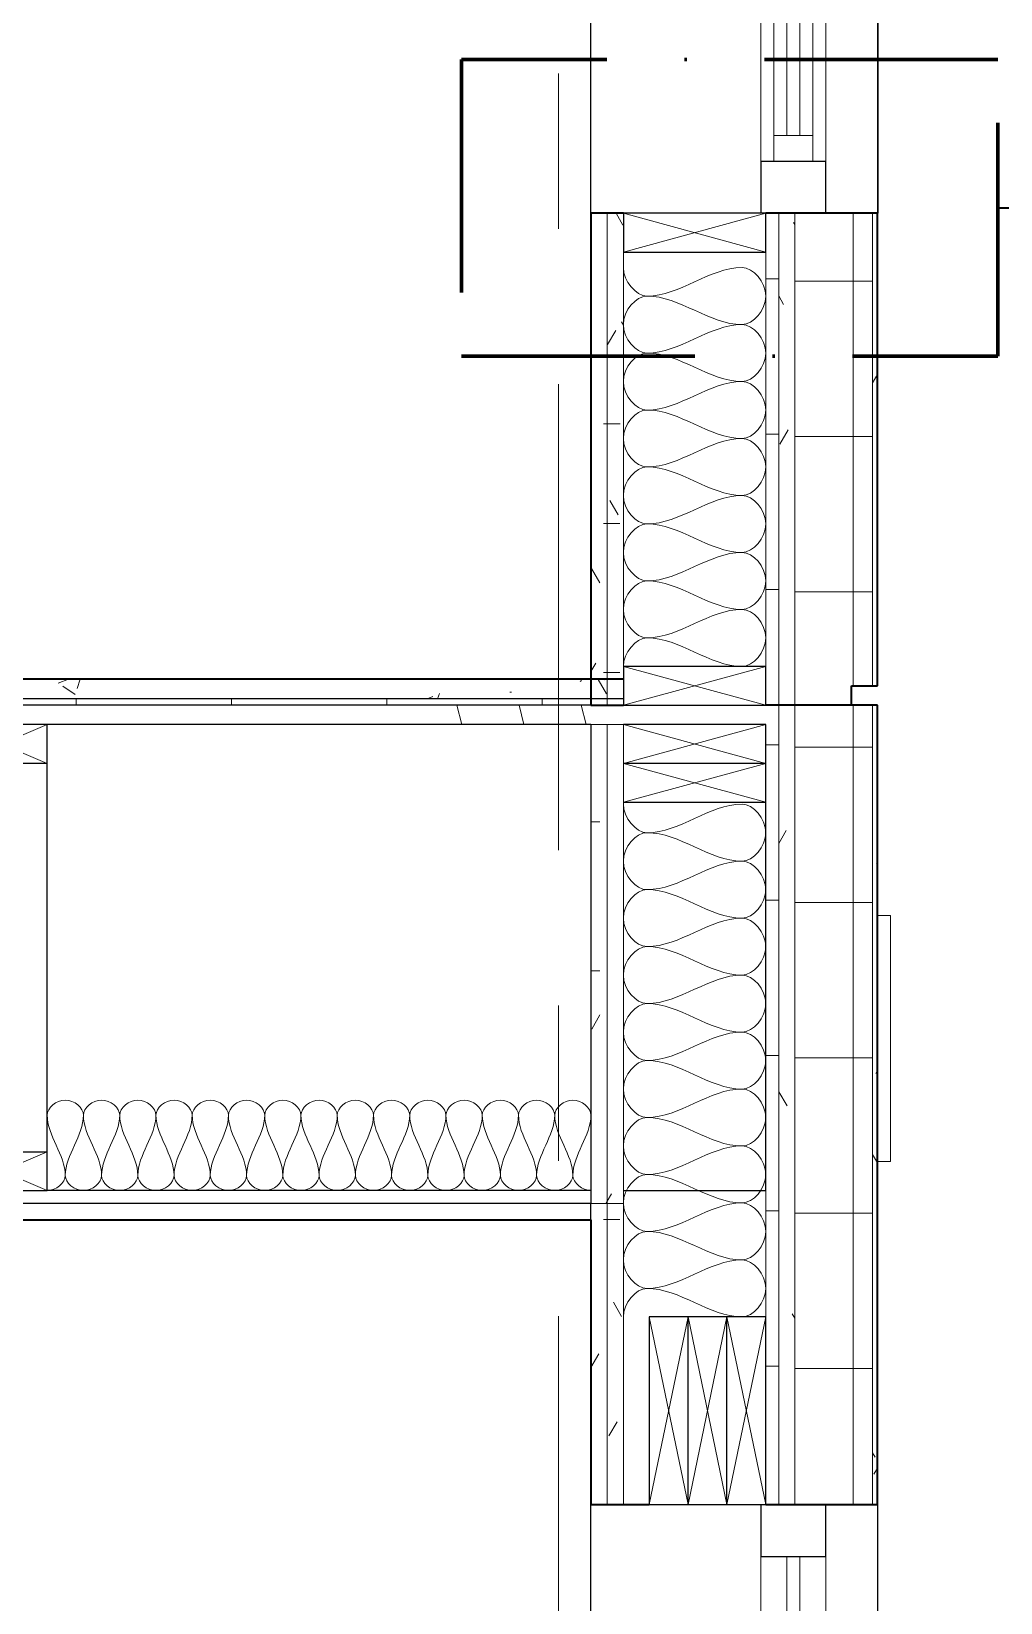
# Model space of a CAD drawing. Header units: inches. Extents: x 6 to 8416, y -388 to 6104.
# Drawn here: x 368.2 to 405.6, y 5697 to 5757.6 of the extents above; entities that cross this region are included whole.
import ezdxf

# ---------------------------------------------------------------- set-up
doc = ezdxf.new("R2010")
doc.units = ezdxf.units.IN
doc.header["$MEASUREMENT"] = 0
doc.linetypes.add('Center 3_8_', pattern=[36, 18, -6, 6, -6])
doc.linetypes.add('Dash Dot 3_16_', pattern=[15, 9, -3, 0, -3])
for name, color, linetype, lineweight in [('A-ANNO-SYMB', 150, 'Continuous', 13), ('A-DETL', 90, 'Continuous', 13), ('A-DETL-GENF', 92, 'Continuous', 13), ('A-FLOR', 192, 'Continuous', 18), ('A-FLOR-MCUT', 51, 'Continuous', 25), ('A-FLOR-PATT', 8, 'Continuous', 35), ('A-GLAZ', 151, 'Continuous', 25), ('A-GLAZ-SILL', 1, 'Continuous', 18), ('A-ROOM', 32, 'Continuous', 13), ('A-WALL', 113, 'Continuous', 25), ('A-WALL-PATT', 111, 'Continuous', 35), ('M-EQPM', 50, 'Continuous', 18), ('S-GRID', 1, 'Continuous', 13)]:
    doc.layers.add(name, color=color, linetype=linetype, lineweight=lineweight)
pattern_1 = [(0, (441.926, 3018), (0, 6), []), (90, (441.926, 3018), (-6, 4e-16), [])]
pattern_2 = [(0, (441.926, 3018), (0, 60), [60, 0, 0, 0]), (284.036, (482.726, 3030), (59.99915, -180.000494), [12.369, -235.017]), (284.036, (480.326, 3030), (59.99915, -180.000494), [12.369, -235.017]), (284.036, (477.926, 3030), (59.99915, -180.000494), [12.369, -235.017]), (284.036, (446.726, 3042), (59.99915, -180.000494), [12.369, -235.017]), (284.036, (444.326, 3042), (59.99915, -180.000494), [12.369, -235.017]), (284.036, (441.926, 3042), (59.99915, -180.000494), [12.369, -235.017]), (284.036, (464.726, 3054), (59.99915, -180.000494), [12.369, -235.017]), (284.036, (462.326, 3054), (59.99915, -180.000494), [12.369, -235.017]), (284.036, (459.926, 3054), (59.99915, -180.000494), [12.369, -235.017]), (284.036, (482.726, 3066), (59.99915, -180.000494), [12.369, -235.017]), (284.036, (480.326, 3066), (59.99915, -180.000494), [12.369, -235.017]), (284.036, (477.926, 3066), (59.99915, -180.000494), [12.369, -235.017]), (284.036, (446.726, 3078), (59.99915, -180.000494), [12.369, -235.017]), (284.036, (444.326, 3078), (59.99915, -180.000494), [12.369, -235.017]), (284.036, (441.926, 3078), (59.99915, -180.000494), [12.369, -235.017]), (0, (441.926, 3024), (0, 60), [60, 0, 0, 0]), (0, (441.926, 3030), (0, 60), [60, 0, 0, 0]), (0, (441.926, 3036), (0, 60), [60, 0, 0, 0]), (0, (441.926, 3042), (0, 60), [60, 0, 0, 0]), (0, (441.926, 3048), (0, 60), [60, 0, 0, 0]), (0, (441.926, 3054), (0, 60), [60, 0, 0, 0]), (0, (441.926, 3060), (0, 60), [60, 0, 0, 0]), (0, (441.926, 3066), (0, 60), [60, 0, 0, 0]), (0, (441.926, 3072), (0, 60), [60, 0, 0, 0])]
pattern_3 = [(0, (441.926, 3018), (7.68, 1.92), [0.6336, -5.126, 0.6336, -5.126, -30.72]), (0, (441.926, 3018), (7.68, 1.92), [-11.52, 0.6336, -10.886, 0.6336, -5.126, -13.44]), (0, (441.926, 3018), (7.68, 1.92), [-28.8, 0.6336, -3.206, 0.6336, -8.966]), (120, (444.806, 3018.96), (-5.5027688, 5.6910751), [0.6336, -5.126, 0.6336, -5.126, -30.72]), (120, (444.806, 3018.96), (-5.5027688, 5.6910751), [-11.52, 0.6336, -10.886, 0.6336, -5.126, -13.44]), (120, (444.806, 3018.96), (-5.5027688, 5.6910751), [-28.8, 0.6336, -3.206, 0.6336, -8.966]), (240, (445.766, 3022.8), (-2.1772312, -7.6110751), [0.6336, -5.126, 0.6336, -5.126, -30.72]), (240, (445.766, 3022.8), (-2.1772312, -7.6110751), [-11.52, 0.6336, -10.886, 0.6336, -5.126, -13.44]), (240, (445.766, 3022.8), (-2.1772312, -7.6110751), [-28.8, 0.6336, -3.206, 0.6336, -8.966])]
pattern_4 = [(0, (3866.364, 3018), (7.68, 1.92), [0.6336, -5.126, 0.6336, -5.126, -30.72]), (0, (3866.364, 3018), (7.68, 1.92), [-11.52, 0.6336, -10.886, 0.6336, -5.126, -13.44]), (0, (3866.364, 3018), (7.68, 1.92), [-28.8, 0.6336, -3.206, 0.6336, -8.966]), (120, (3869.244, 3018.96), (-5.5027688, 5.6910751), [0.6336, -5.126, 0.6336, -5.126, -30.72]), (120, (3869.244, 3018.96), (-5.5027688, 5.6910751), [-11.52, 0.6336, -10.886, 0.6336, -5.126, -13.44]), (120, (3869.244, 3018.96), (-5.5027688, 5.6910751), [-28.8, 0.6336, -3.206, 0.6336, -8.966]), (240, (3870.204, 3022.8), (-2.1772312, -7.6110751), [0.6336, -5.126, 0.6336, -5.126, -30.72]), (240, (3870.204, 3022.8), (-2.1772312, -7.6110751), [-11.52, 0.6336, -10.886, 0.6336, -5.126, -13.44]), (240, (3870.204, 3022.8), (-2.1772312, -7.6110751), [-28.8, 0.6336, -3.206, 0.6336, -8.966])]

# ---------------------------------------------------------------- blocks, each defined once
blk = doc.blocks.new('1-2 WD Adaptive-Recess-TS - 4_-0_x6_-6_ - 1_-6_ Recess L-V33-WALL SECTION - LOBBY CANOPY')
at = {"layer": 'A-GLAZ', "lineweight": 13}
for p, q in [((3814.25, 5622.75), (3814.25, 5700.75)), ((3825.3125, 5700.75), (3825.3125, 5622.75)), ((3820.8125, 5698.75), (3820.8125, 5650.75)), ((3823.3125, 5650.75), (3823.3125, 5698.75))]:
    blk.add_line(p, q, dxfattribs=at)
at = {"layer": 'A-GLAZ', "color": 7}
for p, q in [((3820.8125, 5700.75), (3820.8125, 5698.75)), ((3823.3125, 5700.75), (3821, 5700.75)), ((3823.3125, 5698.75), (3823.3125, 5700.75)), ((3820.8125, 5698.75), (3823.3125, 5698.75))]:
    blk.add_line(p, q, dxfattribs=at)
at = {"layer": 'A-GLAZ', "lineweight": 18}
for p, q in [((3822.3125, 5698.75), (3821.8125, 5698.75)), ((3821.8125, 5698.75), (3821.8125, 5650.75)), ((3822.3125, 5650.75), (3822.3125, 5698.75))]:
    blk.add_line(p, q, dxfattribs=at)
blk = doc.blocks.new('1-2 WD Adaptive-Recess-TS - 2_-6_x6_-6_ - 1_-6_ Recess L-12470910-WALL SECTION - LOBBY CANOPY')
at = {"layer": 'A-GLAZ', "lineweight": 13}
for p, q in [((3814.25, 5750.625), (3814.25, 5828.625)), ((3825.3125, 5828.625), (3825.3125, 5750.625)), ((3820.8125, 5774.625), (3820.8125, 5752.625)), ((3823.3125, 5752.625), (3823.3125, 5774.625))]:
    blk.add_line(p, q, dxfattribs=at)
at = {"layer": 'A-GLAZ', "lineweight": 18}
for p, q in [((3821.8125, 5773.625), (3821.8125, 5753.625)), ((3822.3125, 5753.625), (3822.3125, 5773.625)), ((3821.8125, 5753.625), (3822.3125, 5753.625))]:
    blk.add_line(p, q, dxfattribs=at)
at = {"layer": 'A-GLAZ', "color": 7}
for p, q in [((3823.3125, 5752.625), (3820.8125, 5752.625)), ((3820.8125, 5752.625), (3820.8125, 5750.625)), ((3823.3125, 5750.625), (3823.3125, 5752.625)), ((3821, 5750.625), (3823.3125, 5750.625))]:
    blk.add_line(p, q, dxfattribs=at)
at = {"layer": 'A-GLAZ-SILL'}
for p, q in [((3821.3125, 5773.625), (3821.3125, 5753.625)), ((3822.8125, 5753.625), (3822.8125, 5773.625)), ((3821.3125, 5753.625), (3821.3125, 5752.625)), ((3822.8125, 5753.625), (3821.3125, 5753.625)), ((3822.8125, 5752.625), (3822.8125, 5753.625)), ((3821.3125, 5752.625), (3822.8125, 5752.625))]:
    blk.add_line(p, q, dxfattribs=at)
blk = doc.blocks.new('1-2 WD Adaptive-Recess-TS - 4_-0_x6_-6_ - 1_-6_ Recess L-V34-WALL SECTION - LOBBY CANOPY')
at = {"layer": 'A-GLAZ', "lineweight": 13}
h = blk.add_hatch(dxfattribs=at)
h.set_pattern_fill('FP_18', color=256, style=0, pattern_type=2)
h.set_pattern_definition([(45, (3866.364, 3018), (-4.751758, 4.751758), []), (45, (3866.364, 3025.2), (-4.751758, 4.751758), [])])
h.paths.add_polyline_path([(3825.344, 5750.625), (3825.344, 5828.625), (3825.312, 5828.625), (3825.312, 5750.625)])
at = {"layer": 'A-GLAZ'}
for q in [(3825.344, 5828.625), (3825.312, 5750.625)]:
    blk.add_line((3825.344, 5750.625), q, dxfattribs=at)
blk = doc.blocks.new('ME Louvers w Trim-AM - 24_ x 8_-17810123-WALL SECTION - LOBBY CANOPY')
at = {"layer": 'M-EQPM'}
for p, q in [((3825.3125, 5467.75), (3825.8125, 5467.75)), ((3825.8125, 5467.75), (3825.8125, 5458.25)), ((3825.8125, 5458.25), (3825.3125, 5458.25))]:
    blk.add_line(p, q, dxfattribs=at)
blk = doc.blocks.new('06 Nominal Cut Lumber-Section-AM1 - 2x8 Section-20149446-WALL SECTION - LOBBY CANOPY')
at = {"layer": 'A-DETL-GENF', "lineweight": 25}
for p, q in [((3821, 5708), (3819.5, 5708)), ((3821, 5700.75), (3821, 5708)), ((3819.5, 5700.75), (3821, 5700.75))]:
    blk.add_line(p, q, dxfattribs=at)
at = {"layer": 'A-DETL-GENF'}
for p, q in [((3821, 5700.75), (3819.5, 5708)), ((3819.5, 5700.75), (3821, 5708))]:
    blk.add_line(p, q, dxfattribs=at)
blk = doc.blocks.new('06 Nominal Cut Lumber-Section-AM1 - 2x8 Section-V35-WALL SECTION - LOBBY CANOPY')
at = {"layer": 'A-DETL-GENF', "lineweight": 25}
for p, q in [((3818, 5708), (3816.5, 5708)), ((3816.5, 5708), (3816.5, 5700.75)), ((3818, 5700.75), (3818, 5708)), ((3816.5, 5700.75), (3818, 5700.75))]:
    blk.add_line(p, q, dxfattribs=at)
at = {"layer": 'A-DETL-GENF'}
for p, q in [((3818, 5700.75), (3816.5, 5708)), ((3816.5, 5700.75), (3818, 5708))]:
    blk.add_line(p, q, dxfattribs=at)
blk = doc.blocks.new('06 Nominal Cut Lumber-Section-AM1 - 2x6 Section-9014713-WALL SECTION - LOBBY CANOPY')
at = {"layer": 'A-DETL-GENF', "lineweight": 25}
for p, q in [((3821, 5730.875), (3815.5, 5730.875)), ((3821, 5729.375), (3821, 5730.875))]:
    blk.add_line(p, q, dxfattribs=at)
at = {"layer": 'A-DETL-GENF'}
for p, q in [((3815.5, 5730.875), (3821, 5729.375)), ((3815.5, 5729.375), (3821, 5730.875))]:
    blk.add_line(p, q, dxfattribs=at)
blk = doc.blocks.new('06 Nominal Cut Lumber-Section-AM1 - 2x6 Section-16986702-WALL SECTION - LOBBY CANOPY')
at = {"layer": 'A-DETL-GENF', "lineweight": 25}
for p, q in [((3821, 5729.375), (3815.5, 5729.375)), ((3821, 5727.875), (3821, 5729.375)), ((3815.5, 5727.875), (3821, 5727.875))]:
    blk.add_line(p, q, dxfattribs=at)
at = {"layer": 'A-DETL-GENF'}
for p, q in [((3815.5, 5727.875), (3821, 5729.375)), ((3815.5, 5729.375), (3821, 5727.875))]:
    blk.add_line(p, q, dxfattribs=at)
blk = doc.blocks.new('06 Nominal Cut Lumber-Section-AM1 - 2x6 Section-V36-WALL SECTION - LOBBY CANOPY')
at = {"layer": 'A-DETL-GENF', "lineweight": 25}
for p, q in [((3815.5, 5733.125), (3815.5, 5731.625)), ((3821, 5733.125), (3815.5, 5733.125)), ((3821, 5731.625), (3821, 5733.125)), ((3815.5, 5731.625), (3821, 5731.625))]:
    blk.add_line(p, q, dxfattribs=at)
at = {"layer": 'A-DETL-GENF'}
for p, q in [((3815.5, 5733.125), (3821, 5731.625)), ((3815.5, 5731.625), (3821, 5733.125))]:
    blk.add_line(p, q, dxfattribs=at)
blk = doc.blocks.new('09 GypsumWallboardTypeX-Section-AM - 5_8_-20133690-WALL SECTION - LOBBY CANOPY')
at = {"layer": 'A-DETL-GENF'}
h = blk.add_hatch(dxfattribs=at)
h.set_pattern_fill('FP_16', color=256, style=0, pattern_type=2)
h.set_pattern_definition(pattern_4)
h.paths.add_polyline_path([(3815.5, 5712.375), (3815.5, 5730.875), (3814.875, 5730.875), (3814.875, 5712.375)])
for p, q in [((3815.5, 5730.875), (3814.875, 5730.875)), ((3815.5, 5712.375), (3815.5, 5730.875)), ((3814.875, 5712.375), (3815.5, 5712.375))]:
    blk.add_line(p, q, dxfattribs=at)
blk = doc.blocks.new('09 GypsumWallboardTypeX-Section-AM - 5_8_-V37-WALL SECTION - LOBBY CANOPY')
at = {"layer": 'A-DETL-GENF'}
h = blk.add_hatch(dxfattribs=at)
h.set_pattern_fill('FP_16', color=256, style=0, pattern_type=2)
h.set_pattern_definition(pattern_4)
h.paths.add_polyline_path([(3814.875, 5712.375), (3814.875, 5730.875), (3814.25, 5730.875), (3814.25, 5712.375)])
at = {"layer": 'A-DETL-GENF', "lineweight": 25}
blk.add_line((3814.25, 5730.875), (3814.25, 5712.375), dxfattribs=at)
at = {"layer": 'A-DETL-GENF'}
for p, q in [((3814.875, 5730.875), (3814.25, 5730.875)), ((3814.875, 5712.375), (3814.875, 5730.875)), ((3814.25, 5712.375), (3814.875, 5712.375))]:
    blk.add_line(p, q, dxfattribs=at)
blk = doc.blocks.new('06 Nominal Cut Lumber-Section-AM1 - 2x4 Section-9046868-WALL SECTION - LOBBY CANOPY')
at = {"layer": 'A-DETL-GENF', "lineweight": 25}
for p, q in [((3793.25, 5730.875), (3789.75, 5730.875)), ((3789.75, 5730.875), (3789.75, 5729.375)), ((3793.25, 5729.375), (3793.25, 5730.875))]:
    blk.add_line(p, q, dxfattribs=at)
at = {"layer": 'A-DETL-GENF'}
for p, q in [((3789.75, 5729.375), (3793.25, 5730.875)), ((3789.75, 5730.875), (3793.25, 5729.375))]:
    blk.add_line(p, q, dxfattribs=at)
blk = doc.blocks.new('06 Nominal Cut Lumber-Section-AM1 - 2x4 Section-V38-WALL SECTION - LOBBY CANOPY')
at = {"layer": 'A-DETL-GENF', "lineweight": 25}
for p, q in [((3789.75, 5714.375), (3789.75, 5712.875)), ((3793.25, 5712.875), (3793.25, 5714.375)), ((3789.75, 5712.875), (3793.25, 5712.875))]:
    blk.add_line(p, q, dxfattribs=at)
at = {"layer": 'A-DETL-GENF'}
for p, q in [((3789.75, 5712.875), (3793.25, 5714.375)), ((3789.75, 5714.375), (3793.25, 5712.875))]:
    blk.add_line(p, q, dxfattribs=at)
blk = doc.blocks.new('06 Nominal Cut Lumber-Top-AM - 4_ W-20150248-WALL SECTION - LOBBY CANOPY')
at = {"layer": 'A-DETL-GENF', "lineweight": 25}
for p, q in [((3793.25, 5729.375), (3789.75, 5729.375)), ((3789.75, 5729.375), (3789.75, 5714.375)), ((3793.25, 5714.375), (3793.25, 5729.375)), ((3789.75, 5714.375), (3793.25, 5714.375))]:
    blk.add_line(p, q, dxfattribs=at)

msp = doc.modelspace()

# ---------------------------------------------------------------- hatches: boundary and pattern name
at = {"layer": 'A-FLOR-PATT', "lineweight": 13}
h = msp.add_hatch(dxfattribs=at)
h.set_pattern_fill('FP_13', color=256, style=0, pattern_type=2)
h.set_pattern_definition([(50, (441.926, 3018), (6.885997, -0.602097), [0.72, -7.92]), (355, (441.926, 3018), (-1.331756, 7.220547), [0.576, -6.336]), (100.451, (442.5, 3017.95), (5.553629, 6.618191), [0.61191, -6.731]), (46.184, (441.926, 3019.92), (10.245642, -1.588925), [1.08, -11.88]), (96.636, (442.78, 3019.788), (8.97244, 9.35152), [0.91786, -10.096]), (351.184, (441.926, 3019.92), (8.9732, 9.35123), [0.864, -9.504]), (21, (442.886, 3019.44), (5.730726, -3.865003), [0.72, -7.92]), (326, (442.886, 3019.44), (2.33581, 6.96088), [0.576, -6.336]), (71.451, (443.363, 3019.118), (8.065876, 3.095948), [0.61191, -6.731]), (37.5, (441.926, 3018), (0.116866, 3.1954784), [0.06336, -6.196, 0.06336, -6.369, -6.36]), (37.5, (441.926, 3018), (0.116866, 3.1954784), [-12.691, 0.06336, -6.297]), (7.5, (441.926, 3018), (2.52543, 3.7860247), [0.06336, -3.604, 0.06336, -6.052, -2.424]), (7.5, (441.926, 3018), (2.52543, 3.7860247), [-9.782, 0.06336, -2.361]), (327.5, (439.785, 3018), (5.1243685, -0.2161763), [0.06336, -2.337, 0.06336, -7.425, -9.936]), (327.5, (439.785, 3018), (5.1243685, -0.2161763), [-9.888, 0.06336, -9.873]), (317.5, (438.825, 3018), (5.598326, 0.96141), [0.06336, -3.057, 0.06336, -4.909, -7.056]), (317.5, (438.825, 3018), (5.598326, 0.96141), [-8.093, 0.06336, -6.993])])
h.paths.add_polyline_path([(391.06196077, 5731.875), (391.06196077, 5732.625), (300.59396077, 5732.625), (300.59396077, 5731.875), (382.87396077, 5731.875)])
h = msp.add_hatch(dxfattribs=at)
h.set_pattern_fill('FP_14', color=256, style=0, pattern_type=2)
h.set_pattern_definition(pattern_1)
h.paths.add_polyline_path([(366.41796077, 5731.625), (391.06196077, 5731.625), (391.06196077, 5731.875), (300.59396077, 5731.875), (300.59396077, 5731.625)])
h = msp.add_hatch(dxfattribs=at)
h.set_pattern_fill('FP_15', color=256, style=0, pattern_type=2)
h.set_pattern_definition(pattern_2)
h.paths.add_polyline_path([(366.41796077, 5730.875), (396.56196077, 5730.875), (396.56196077, 5731.625), (300.59396077, 5731.625), (300.59396077, 5730.875), (365.31196077, 5730.875)])
at = {"layer": 'A-WALL-PATT', "lineweight": 13}
h = msp.add_hatch(dxfattribs=at)
h.set_pattern_fill('FP_15', color=256, style=0, pattern_type=2)
h.set_pattern_definition(pattern_2)
h.paths.add_polyline_path([(396.56196077, 5731.625), (397.06196077, 5731.625), (397.06196077, 5750.625), (396.56196077, 5750.625), (396.56196077, 5733.125)])
h.paths.add_polyline_path([(397.06196077, 5828.625), (397.06196077, 5859.5), (396.56196077, 5859.5), (396.56196077, 5828.625)])
h = msp.add_hatch(dxfattribs=at)
h.set_pattern_fill('FP_16', color=256, style=0, pattern_type=2)
h.set_pattern_definition(pattern_3)
h.paths.add_polyline_path([(397.68696077, 5731.625), (397.68696077, 5750.625), (397.06196077, 5750.625), (397.06196077, 5731.625)])
h.paths.add_polyline_path([(397.68696077, 5828.625), (397.68696077, 5859.5), (397.06196077, 5859.5), (397.06196077, 5828.625)])
h = msp.add_hatch(dxfattribs=at)
h.set_pattern_fill('FP_14', color=256, style=0, pattern_type=2)
h.set_pattern_definition(pattern_1)
h.paths.add_polyline_path([(399.87446077, 5731.625), (399.87446077, 5732.375), (400.68696077, 5732.375), (400.68696077, 5750.625), (397.68696077, 5750.625), (397.68696077, 5731.625), (399.32996077, 5731.625)])
h.paths.add_polyline_path([(399.32996077, 5828.625), (400.68696077, 5828.625), (400.68696077, 5859.5), (397.68696077, 5859.5), (397.68696077, 5828.625)])
h = msp.add_hatch(dxfattribs=at)
h.set_pattern_fill('FP_16', color=256, style=0, pattern_type=2)
h.set_pattern_definition(pattern_3)
h.paths.add_polyline_path([(400.68696077, 5732.375), (400.87446077, 5732.375), (400.87446077, 5750.625), (400.68696077, 5750.625), (400.68696077, 5740.34025)])
h.paths.add_polyline_path([(400.87446077, 5828.625), (400.87446077, 5859.5), (400.68696077, 5859.5), (400.68696077, 5828.625)])
h = msp.add_hatch(dxfattribs=at)
h.set_pattern_fill('FP_16', color=256, style=0, pattern_type=2)
h.set_pattern_definition(pattern_3)
h.paths.add_polyline_path([(390.43696077, 5731.625), (390.43696077, 5750.625), (389.81196077, 5750.625), (389.81196077, 5731.625)])
h.paths.add_polyline_path([(389.81196077, 5828.625), (390.43696077, 5828.625), (390.43696077, 5840.25), (389.81196077, 5840.25), (389.81196077, 5833.305375)])
h = msp.add_hatch(dxfattribs=at)
h.set_pattern_fill('FP_16', color=256, style=0, pattern_type=2)
h.set_pattern_definition(pattern_3)
h.paths.add_polyline_path([(391.06196077, 5731.625), (391.06196077, 5750.625), (390.43696077, 5750.625), (390.43696077, 5731.625)])
h.paths.add_polyline_path([(391.06196077, 5828.625), (391.06196077, 5840.25), (390.43696077, 5840.25), (390.43696077, 5828.625)])
h = msp.add_hatch(dxfattribs=at)
h.set_pattern_fill('FP_15', color=256, style=0, pattern_type=2)
h.set_pattern_definition(pattern_2)
h.paths.add_polyline_path([(396.56196077, 5603.75), (397.06196077, 5603.75), (397.06196077, 5622.75), (396.56196077, 5622.75), (396.56196077, 5605.25)])
h.paths.add_polyline_path([(397.06196077, 5700.75), (397.06196077, 5731.625), (396.56196077, 5731.625), (396.56196077, 5700.75)])
h = msp.add_hatch(dxfattribs=at)
h.set_pattern_fill('FP_16', color=256, style=0, pattern_type=2)
h.set_pattern_definition(pattern_3)
h.paths.add_polyline_path([(397.06196077, 5603.75), (397.68696077, 5603.75), (397.68696077, 5622.75), (397.06196077, 5622.75), (397.06196077, 5616.38675)])
h.paths.add_polyline_path([(397.06196077, 5700.75), (397.68696077, 5700.75), (397.68696077, 5731.625), (397.06196077, 5731.625), (397.06196077, 5709.351875)])
h = msp.add_hatch(dxfattribs=at)
h.set_pattern_fill('FP_14', color=256, style=0, pattern_type=2)
h.set_pattern_definition(pattern_1)
h.paths.add_polyline_path([(399.87446077, 5603.75), (399.87446077, 5604.5), (400.68696077, 5604.5), (400.68696077, 5622.75), (397.68696077, 5622.75), (397.68696077, 5603.75), (399.32996077, 5603.75)])
h.paths.add_polyline_path([(399.32996077, 5700.75), (400.68696077, 5700.75), (400.68696077, 5731.625), (397.68696077, 5731.625), (397.68696077, 5700.75)])
h = msp.add_hatch(dxfattribs=at)
h.set_pattern_fill('FP_16', color=256, style=0, pattern_type=2)
h.set_pattern_definition(pattern_3)
h.paths.add_polyline_path([(400.68696077, 5604.5), (400.87446077, 5604.5), (400.87446077, 5622.75), (400.68696077, 5622.75), (400.68696077, 5616.38675)])
h.paths.add_polyline_path([(400.68696077, 5700.75), (400.87446077, 5700.75), (400.87446077, 5731.625), (400.68696077, 5731.625)])
h = msp.add_hatch(dxfattribs=at)
h.set_pattern_fill('FP_16', color=256, style=0, pattern_type=2)
h.set_pattern_definition(pattern_3)
h.paths.add_polyline_path([(389.81196077, 5603.75), (390.43696077, 5603.75), (390.43696077, 5622.75), (389.81196077, 5622.75), (389.81196077, 5616.38675)])
h.paths.add_polyline_path([(389.81196077, 5700.75), (390.43696077, 5700.75), (390.43696077, 5712.375), (389.81196077, 5712.375), (389.81196077, 5709.351875)])
h = msp.add_hatch(dxfattribs=at)
h.set_pattern_fill('FP_16', color=256, style=0, pattern_type=2)
h.set_pattern_definition(pattern_3)
h.paths.add_polyline_path([(391.06196077, 5603.75), (391.06196077, 5622.75), (390.43696077, 5622.75), (390.43696077, 5603.75)])
h.paths.add_polyline_path([(391.06196077, 5700.75), (391.06196077, 5712.375), (390.43696077, 5712.375), (390.43696077, 5700.75)])

# ---------------------------------------------------------------- linework, layer by layer
at = {"layer": 'A-ANNO-SYMB', "linetype": 'Dash Dot 3_16_', "lineweight": 70}
for p, q in [((384.81605306, 5756.56318674), (384.81605306, 5745.11063895)), ((405.5187356, 5756.56318674), (384.81605306, 5756.56318674)), ((405.5187356, 5745.11063895), (405.5187356, 5756.56318674)), ((384.81605306, 5745.11063895), (405.5187356, 5745.11063895))]:
    msp.add_line(p, q, dxfattribs=at)
at = {"layer": 'A-ANNO-SYMB', "lineweight": 35}
msp.add_line((405.5187356, 5750.83691284), (434.3187356, 5750.83691284), dxfattribs=at)
at = {"layer": 'A-DETL'}
for points in [[(391.97862743, 5747.425), (391.54650662, 5747.425), (391.06196077, 5748.00645503), (391.06196077, 5748.525)], [(395.6452941, 5748.525), (394.38545627, 5748.525), (393.23846526, 5747.425), (391.97862743, 5747.425)], [(395.6452941, 5746.325), (396.07741491, 5746.325), (397.04650662, 5747.425), (396.07741491, 5748.525), (395.6452941, 5748.525)], [(391.97862743, 5745.225), (391.54650662, 5745.225), (390.57741491, 5746.325), (391.54650662, 5747.425), (391.97862743, 5747.425)], [(391.97862743, 5747.425), (393.23846526, 5747.425), (394.38545627, 5746.325), (395.6452941, 5746.325)], [(395.6452941, 5746.325), (394.38545627, 5746.325), (393.23846526, 5745.225), (391.97862743, 5745.225)], [(395.6452941, 5744.125), (396.07741491, 5744.125), (397.04650662, 5745.225), (396.07741491, 5746.325), (395.6452941, 5746.325)], [(391.97862743, 5743.025), (391.54650662, 5743.025), (390.57741491, 5744.125), (391.54650662, 5745.225), (391.97862743, 5745.225)], [(391.97862743, 5745.225), (393.23846526, 5745.225), (394.38545627, 5744.125), (395.6452941, 5744.125)], [(395.6452941, 5744.125), (394.38545627, 5744.125), (393.23846526, 5743.025), (391.97862743, 5743.025)], [(395.6452941, 5741.925), (396.07741491, 5741.925), (397.04650662, 5743.025), (396.07741491, 5744.125), (395.6452941, 5744.125)], [(391.97862743, 5740.825), (391.54650662, 5740.825), (390.57741491, 5741.925), (391.54650662, 5743.025), (391.97862743, 5743.025)], [(391.97862743, 5743.025), (393.23846526, 5743.025), (394.38545627, 5741.925), (395.6452941, 5741.925)], [(395.6452941, 5741.925), (394.38545627, 5741.925), (393.23846526, 5740.825), (391.97862743, 5740.825)], [(395.6452941, 5739.725), (396.07741491, 5739.725), (397.04650662, 5740.825), (396.07741491, 5741.925), (395.6452941, 5741.925)], [(391.97862743, 5738.625), (391.54650662, 5738.625), (390.57741491, 5739.725), (391.54650662, 5740.825), (391.97862743, 5740.825)], [(391.97862743, 5740.825), (393.23846526, 5740.825), (394.38545627, 5739.725), (395.6452941, 5739.725)], [(395.6452941, 5739.725), (394.38545627, 5739.725), (393.23846526, 5738.625), (391.97862743, 5738.625)], [(395.6452941, 5737.525), (396.07741491, 5737.525), (397.04650662, 5738.625), (396.07741491, 5739.725), (395.6452941, 5739.725)], [(391.97862743, 5736.425), (391.54650662, 5736.425), (390.57741491, 5737.525), (391.54650662, 5738.625), (391.97862743, 5738.625)], [(391.97862743, 5738.625), (393.23846526, 5738.625), (394.38545627, 5737.525), (395.6452941, 5737.525)], [(395.6452941, 5737.525), (394.38545627, 5737.525), (393.23846526, 5736.425), (391.97862743, 5736.425)], [(395.6452941, 5735.325), (396.07741491, 5735.325), (397.04650662, 5736.425), (396.07741491, 5737.525), (395.6452941, 5737.525)], [(391.97862743, 5734.225), (391.54650662, 5734.225), (390.57741491, 5735.325), (391.54650662, 5736.425), (391.97862743, 5736.425)], [(391.97862743, 5736.425), (393.23846526, 5736.425), (394.38545627, 5735.325), (395.6452941, 5735.325)], [(395.6452941, 5735.325), (394.38545627, 5735.325), (393.23846526, 5734.225), (391.97862743, 5734.225)], [(395.6452941, 5733.125), (396.07741491, 5733.125), (397.04650662, 5734.225), (396.07741491, 5735.325), (395.6452941, 5735.325)], [(391.06196077, 5733.125), (391.06196077, 5733.64354497), (391.54650662, 5734.225), (391.97862743, 5734.225)], [(391.97862743, 5734.225), (393.23846526, 5734.225), (394.38545627, 5733.125), (395.6452941, 5733.125)], [(391.97862743, 5726.7), (391.54650662, 5726.7), (391.06196077, 5727.28145503), (391.06196077, 5727.8)], [(395.6452941, 5727.8), (394.38545627, 5727.8), (393.23846526, 5726.7), (391.97862743, 5726.7)], [(395.6452941, 5725.6), (396.07741491, 5725.6), (397.04650662, 5726.7), (396.07741491, 5727.8), (395.6452941, 5727.8)], [(391.97862743, 5724.5), (391.54650662, 5724.5), (390.57741491, 5725.6), (391.54650662, 5726.7), (391.97862743, 5726.7)], [(391.97862743, 5726.7), (393.23846526, 5726.7), (394.38545627, 5725.6), (395.6452941, 5725.6)], [(395.6452941, 5725.6), (394.38545627, 5725.6), (393.23846526, 5724.5), (391.97862743, 5724.5)], [(395.6452941, 5723.4), (396.07741491, 5723.4), (397.04650662, 5724.5), (396.07741491, 5725.6), (395.6452941, 5725.6)], [(391.97862743, 5722.3), (391.54650662, 5722.3), (390.57741491, 5723.4), (391.54650662, 5724.5), (391.97862743, 5724.5)], [(391.97862743, 5724.5), (393.23846526, 5724.5), (394.38545627, 5723.4), (395.6452941, 5723.4)], [(395.6452941, 5723.4), (394.38545627, 5723.4), (393.23846526, 5722.3), (391.97862743, 5722.3)], [(395.6452941, 5721.2), (396.07741491, 5721.2), (397.04650662, 5722.3), (396.07741491, 5723.4), (395.6452941, 5723.4)], [(391.97862743, 5720.1), (391.54650662, 5720.1), (390.57741491, 5721.2), (391.54650662, 5722.3), (391.97862743, 5722.3)], [(391.97862743, 5722.3), (393.23846526, 5722.3), (394.38545627, 5721.2), (395.6452941, 5721.2)], [(395.6452941, 5721.2), (394.38545627, 5721.2), (393.23846526, 5720.1), (391.97862743, 5720.1)], [(395.6452941, 5719), (396.07741491, 5719), (397.04650662, 5720.1), (396.07741491, 5721.2), (395.6452941, 5721.2)], [(391.97862743, 5717.9), (391.54650662, 5717.9), (390.57741491, 5719), (391.54650662, 5720.1), (391.97862743, 5720.1)], [(391.97862743, 5720.1), (393.23846526, 5720.1), (394.38545627, 5719), (395.6452941, 5719)], [(395.6452941, 5719), (394.38545627, 5719), (393.23846526, 5717.9), (391.97862743, 5717.9)], [(395.6452941, 5716.8), (396.07741491, 5716.8), (397.04650662, 5717.9), (396.07741491, 5719), (395.6452941, 5719)], [(391.97862743, 5715.7), (391.54650662, 5715.7), (390.57741491, 5716.8), (391.54650662, 5717.9), (391.97862743, 5717.9)], [(391.97862743, 5717.9), (393.23846526, 5717.9), (394.38545627, 5716.8), (395.6452941, 5716.8)], [(370.21196077, 5715.79166667), (370.21196077, 5716.06665264), (369.51196077, 5716.68334736), (368.81196077, 5716.06665264), (368.81196077, 5715.79166667)], [(371.61196077, 5715.79166667), (371.61196077, 5716.06665264), (370.91196077, 5716.68334736), (370.21196077, 5716.06665264), (370.21196077, 5715.79166667)], [(373.01196077, 5715.79166667), (373.01196077, 5716.06665264), (372.31196077, 5716.68334736), (371.61196077, 5716.06665264), (371.61196077, 5715.79166667)], [(374.41196077, 5715.79166667), (374.41196077, 5716.06665264), (373.71196077, 5716.68334736), (373.01196077, 5716.06665264), (373.01196077, 5715.79166667)], [(375.81196077, 5715.79166667), (375.81196077, 5716.06665264), (375.11196077, 5716.68334736), (374.41196077, 5716.06665264), (374.41196077, 5715.79166667)], [(377.21196077, 5715.79166667), (377.21196077, 5716.06665264), (376.51196077, 5716.68334736), (375.81196077, 5716.06665264), (375.81196077, 5715.79166667)], [(378.61196077, 5715.79166667), (378.61196077, 5716.06665264), (377.91196077, 5716.68334736), (377.21196077, 5716.06665264), (377.21196077, 5715.79166667)], [(380.01196077, 5715.79166667), (380.01196077, 5716.06665264), (379.31196077, 5716.68334736), (378.61196077, 5716.06665264), (378.61196077, 5715.79166667)], [(381.41196077, 5715.79166667), (381.41196077, 5716.06665264), (380.71196077, 5716.68334736), (380.01196077, 5716.06665264), (380.01196077, 5715.79166667)], [(382.81196077, 5715.79166667), (382.81196077, 5716.06665264), (382.11196077, 5716.68334736), (381.41196077, 5716.06665264), (381.41196077, 5715.79166667)], [(384.21196077, 5715.79166667), (384.21196077, 5716.06665264), (383.51196077, 5716.68334736), (382.81196077, 5716.06665264), (382.81196077, 5715.79166667)], [(385.61196077, 5715.79166667), (385.61196077, 5716.06665264), (384.91196077, 5716.68334736), (384.21196077, 5716.06665264), (384.21196077, 5715.79166667)], [(387.01196077, 5715.79166667), (387.01196077, 5716.06665264), (386.31196077, 5716.68334736), (385.61196077, 5716.06665264), (385.61196077, 5715.79166667)], [(388.41196077, 5715.79166667), (388.41196077, 5716.06665264), (387.71196077, 5716.68334736), (387.01196077, 5716.06665264), (387.01196077, 5715.79166667)], [(389.81196077, 5715.79166667), (389.81196077, 5716.06665264), (389.11196077, 5716.68334736), (388.41196077, 5716.06665264), (388.41196077, 5715.79166667)], [(395.6452941, 5716.8), (394.38545627, 5716.8), (393.23846526, 5715.7), (391.97862743, 5715.7)], [(395.6452941, 5714.6), (396.07741491, 5714.6), (397.04650662, 5715.7), (396.07741491, 5716.8), (395.6452941, 5716.8)], [(368.81196077, 5715.79166667), (368.81196077, 5714.98995168), (369.51196077, 5714.26004832), (369.51196077, 5713.45833333)], [(369.51196077, 5713.45833333), (369.51196077, 5714.26004832), (370.21196077, 5714.98995168), (370.21196077, 5715.79166667)], [(370.21196077, 5715.79166667), (370.21196077, 5714.98995168), (370.91196077, 5714.26004832), (370.91196077, 5713.45833333)], [(370.91196077, 5713.45833333), (370.91196077, 5714.26004832), (371.61196077, 5714.98995168), (371.61196077, 5715.79166667)], [(371.61196077, 5715.79166667), (371.61196077, 5714.98995168), (372.31196077, 5714.26004832), (372.31196077, 5713.45833333)], [(372.31196077, 5713.45833333), (372.31196077, 5714.26004832), (373.01196077, 5714.98995168), (373.01196077, 5715.79166667)], [(373.01196077, 5715.79166667), (373.01196077, 5714.98995168), (373.71196077, 5714.26004832), (373.71196077, 5713.45833333)], [(373.71196077, 5713.45833333), (373.71196077, 5714.26004832), (374.41196077, 5714.98995168), (374.41196077, 5715.79166667)], [(374.41196077, 5715.79166667), (374.41196077, 5714.98995168), (375.11196077, 5714.26004832), (375.11196077, 5713.45833333)], [(375.11196077, 5713.45833333), (375.11196077, 5714.26004832), (375.81196077, 5714.98995168), (375.81196077, 5715.79166667)], [(375.81196077, 5715.79166667), (375.81196077, 5714.98995168), (376.51196077, 5714.26004832), (376.51196077, 5713.45833333)], [(376.51196077, 5713.45833333), (376.51196077, 5714.26004832), (377.21196077, 5714.98995168), (377.21196077, 5715.79166667)], [(377.21196077, 5715.79166667), (377.21196077, 5714.98995168), (377.91196077, 5714.26004832), (377.91196077, 5713.45833333)], [(377.91196077, 5713.45833333), (377.91196077, 5714.26004832), (378.61196077, 5714.98995168), (378.61196077, 5715.79166667)], [(378.61196077, 5715.79166667), (378.61196077, 5714.98995168), (379.31196077, 5714.26004832), (379.31196077, 5713.45833333)], [(379.31196077, 5713.45833333), (379.31196077, 5714.26004832), (380.01196077, 5714.98995168), (380.01196077, 5715.79166667)], [(380.01196077, 5715.79166667), (380.01196077, 5714.98995168), (380.71196077, 5714.26004832), (380.71196077, 5713.45833333)], [(380.71196077, 5713.45833333), (380.71196077, 5714.26004832), (381.41196077, 5714.98995168), (381.41196077, 5715.79166667)], [(381.41196077, 5715.79166667), (381.41196077, 5714.98995168), (382.11196077, 5714.26004832), (382.11196077, 5713.45833333)], [(382.11196077, 5713.45833333), (382.11196077, 5714.26004832), (382.81196077, 5714.98995168), (382.81196077, 5715.79166667)], [(382.81196077, 5715.79166667), (382.81196077, 5714.98995168), (383.51196077, 5714.26004832), (383.51196077, 5713.45833333)], [(383.51196077, 5713.45833333), (383.51196077, 5714.26004832), (384.21196077, 5714.98995168), (384.21196077, 5715.79166667)], [(384.21196077, 5715.79166667), (384.21196077, 5714.98995168), (384.91196077, 5714.26004832), (384.91196077, 5713.45833333)], [(384.91196077, 5713.45833333), (384.91196077, 5714.26004832), (385.61196077, 5714.98995168), (385.61196077, 5715.79166667)], [(385.61196077, 5715.79166667), (385.61196077, 5714.98995168), (386.31196077, 5714.26004832), (386.31196077, 5713.45833333)], [(386.31196077, 5713.45833333), (386.31196077, 5714.26004832), (387.01196077, 5714.98995168), (387.01196077, 5715.79166667)], [(387.01196077, 5715.79166667), (387.01196077, 5714.98995168), (387.71196077, 5714.26004832), (387.71196077, 5713.45833333)], [(387.71196077, 5713.45833333), (387.71196077, 5714.26004832), (388.41196077, 5714.98995168), (388.41196077, 5715.79166667)], [(388.41196077, 5715.79166667), (388.41196077, 5714.98995168), (389.11196077, 5714.26004832), (389.11196077, 5713.45833333)], [(389.11196077, 5713.45833333), (389.11196077, 5714.26004832), (389.81196077, 5714.98995168), (389.81196077, 5715.79166667)], [(391.97862743, 5713.5), (391.54650662, 5713.5), (390.57741491, 5714.6), (391.54650662, 5715.7), (391.97862743, 5715.7)], [(391.97862743, 5715.7), (393.23846526, 5715.7), (394.38545627, 5714.6), (395.6452941, 5714.6)], [(395.6452941, 5714.6), (394.38545627, 5714.6), (393.23846526, 5713.5), (391.97862743, 5713.5)], [(395.6452941, 5712.4), (396.07741491, 5712.4), (397.04650662, 5713.5), (396.07741491, 5714.6), (395.6452941, 5714.6)], [(369.51196077, 5713.45833333), (369.51196077, 5713.18334736), (369.16196077, 5712.875), (368.81196077, 5712.875)], [(370.91196077, 5713.45833333), (370.91196077, 5713.18334736), (370.21196077, 5712.56665264), (369.51196077, 5713.18334736), (369.51196077, 5713.45833333)], [(372.31196077, 5713.45833333), (372.31196077, 5713.18334736), (371.61196077, 5712.56665264), (370.91196077, 5713.18334736), (370.91196077, 5713.45833333)], [(373.71196077, 5713.45833333), (373.71196077, 5713.18334736), (373.01196077, 5712.56665264), (372.31196077, 5713.18334736), (372.31196077, 5713.45833333)], [(375.11196077, 5713.45833333), (375.11196077, 5713.18334736), (374.41196077, 5712.56665264), (373.71196077, 5713.18334736), (373.71196077, 5713.45833333)], [(376.51196077, 5713.45833333), (376.51196077, 5713.18334736), (375.81196077, 5712.56665264), (375.11196077, 5713.18334736), (375.11196077, 5713.45833333)], [(377.91196077, 5713.45833333), (377.91196077, 5713.18334736), (377.21196077, 5712.56665264), (376.51196077, 5713.18334736), (376.51196077, 5713.45833333)], [(379.31196077, 5713.45833333), (379.31196077, 5713.18334736), (378.61196077, 5712.56665264), (377.91196077, 5713.18334736), (377.91196077, 5713.45833333)], [(380.71196077, 5713.45833333), (380.71196077, 5713.18334736), (380.01196077, 5712.56665264), (379.31196077, 5713.18334736), (379.31196077, 5713.45833333)], [(382.11196077, 5713.45833333), (382.11196077, 5713.18334736), (381.41196077, 5712.56665264), (380.71196077, 5713.18334736), (380.71196077, 5713.45833333)], [(383.51196077, 5713.45833333), (383.51196077, 5713.18334736), (382.81196077, 5712.56665264), (382.11196077, 5713.18334736), (382.11196077, 5713.45833333)], [(384.91196077, 5713.45833333), (384.91196077, 5713.18334736), (384.21196077, 5712.56665264), (383.51196077, 5713.18334736), (383.51196077, 5713.45833333)], [(386.31196077, 5713.45833333), (386.31196077, 5713.18334736), (385.61196077, 5712.56665264), (384.91196077, 5713.18334736), (384.91196077, 5713.45833333)], [(387.71196077, 5713.45833333), (387.71196077, 5713.18334736), (387.01196077, 5712.56665264), (386.31196077, 5713.18334736), (386.31196077, 5713.45833333)], [(389.11196077, 5713.45833333), (389.11196077, 5713.18334736), (388.41196077, 5712.56665264), (387.71196077, 5713.18334736), (387.71196077, 5713.45833333)], [(389.81196077, 5712.875), (389.4819776, 5712.875), (389.11196077, 5713.18334736), (389.11196077, 5713.45833333)], [(391.97862743, 5711.3), (391.54650662, 5711.3), (390.57741491, 5712.4), (391.54650662, 5713.5), (391.97862743, 5713.5)], [(391.97862743, 5713.5), (393.23846526, 5713.5), (394.38545627, 5712.4), (395.6452941, 5712.4)], [(395.6452941, 5712.4), (394.38545627, 5712.4), (393.23846526, 5711.3), (391.97862743, 5711.3)], [(395.6452941, 5710.2), (396.07741491, 5710.2), (397.04650662, 5711.3), (396.07741491, 5712.4), (395.6452941, 5712.4)], [(391.97862743, 5709.1), (391.54650662, 5709.1), (390.57741491, 5710.2), (391.54650662, 5711.3), (391.97862743, 5711.3)], [(391.97862743, 5711.3), (393.23846526, 5711.3), (394.38545627, 5710.2), (395.6452941, 5710.2)], [(395.6452941, 5710.2), (394.38545627, 5710.2), (393.23846526, 5709.1), (391.97862743, 5709.1)], [(395.6452941, 5708), (396.07741491, 5708), (397.04650662, 5709.1), (396.07741491, 5710.2), (395.6452941, 5710.2)], [(391.06196077, 5708), (391.06196077, 5708.51854497), (391.54650662, 5709.1), (391.97862743, 5709.1)], [(391.97862743, 5709.1), (393.23846526, 5709.1), (394.38545627, 5708), (395.6452941, 5708)]]:
    msp.add_open_spline(points, degree=3, dxfattribs=at)
at = {"layer": 'A-FLOR', "lineweight": 35}
for p, q in [((391.06196077, 5732.625), (300.59396077, 5732.625)), ((300.59396077, 5711.75), (389.81196077, 5711.75))]:
    msp.add_line(p, q, dxfattribs=at)
at = {"layer": 'A-FLOR-MCUT'}
for p, q in [((391.06196077, 5731.875), (300.59396077, 5731.875)), ((389.81196077, 5731.625), (300.59396077, 5731.625)), ((389.81196077, 5730.875), (368.81196077, 5730.875)), ((396.56196077, 5712.875), (396.56196077, 5727.875)), ((389.81196077, 5712.875), (368.81196077, 5712.875)), ((391.06196077, 5712.875), (396.56196077, 5712.875)), ((389.81196077, 5712.375), (300.59396077, 5712.375)), ((389.81196077, 5711.75), (389.81196077, 5712.375))]:
    msp.add_line(p, q, dxfattribs=at)
at = {"layer": 'A-ROOM'}
for p, q in [((389.81196077, 5732.625), (300.59396077, 5732.625)), ((300.59396077, 5732.625), (389.81196077, 5732.625))]:
    msp.add_line(p, q, dxfattribs=at)
at = {"layer": 'A-WALL'}
for p, q in [((389.81196077, 5750.625), (389.81196077, 5828.625)), ((400.87446077, 5828.625), (400.87446077, 5750.625)), ((389.81196077, 5622.75), (389.81196077, 5700.75)), ((400.87446077, 5700.75), (400.87446077, 5622.75))]:
    msp.add_line(p, q, dxfattribs=at)
at = {"layer": 'A-WALL', "lineweight": 35}
for p, q in [((389.81196077, 5750.625), (389.81196077, 5731.625)), ((391.06196077, 5750.625), (389.81196077, 5750.625)), ((400.87446077, 5750.625), (396.56196077, 5750.625)), ((400.87446077, 5732.375), (400.87446077, 5750.625)), ((399.87446077, 5731.625), (399.87446077, 5732.375)), ((399.87446077, 5732.375), (400.87446077, 5732.375)), ((389.81196077, 5731.625), (391.06196077, 5731.625)), ((400.87446077, 5731.625), (396.56196077, 5731.625)), ((400.87446077, 5700.75), (400.87446077, 5731.625)), ((389.81196077, 5711.75), (389.81196077, 5700.75)), ((389.81196077, 5700.75), (392.06196077, 5700.75)), ((396.56196077, 5700.75), (400.87446077, 5700.75))]:
    msp.add_line(p, q, dxfattribs=at)
at = {"layer": 'A-WALL', "lineweight": 13}
for p, q in [((390.43696077, 5750.625), (390.43696077, 5731.625)), ((397.06196077, 5750.625), (397.06196077, 5700.75)), ((397.68696077, 5750.625), (397.68696077, 5700.75)), ((400.68696077, 5750.625), (400.68696077, 5732.375)), ((391.06196077, 5749.125), (391.06196077, 5733.125)), ((396.56196077, 5749.125), (396.56196077, 5733.125)), ((400.68696077, 5731.625), (400.68696077, 5700.75)), ((396.56196077, 5712.875), (396.56196077, 5708)), ((390.43696077, 5712.375), (390.43696077, 5700.75)), ((391.06196077, 5712.375), (391.06196077, 5700.75))]:
    msp.add_line(p, q, dxfattribs=at)
at = {"layer": 'S-GRID', "linetype": 'Center 3_8_'}
msp.add_line((388.56196077, 4934.02554638), (388.56196077, 6086.00136038), dxfattribs=at)

# ---------------------------------------------------------------- block references
at = {"layer": 'A-DETL-GENF'}
for name, p in [('06 Nominal Cut Lumber-Section-AM1 - 2x6 Section-V36-WALL SECTION - LOBBY CANOPY', (-3424.43803923, 17.5)), ('06 Nominal Cut Lumber-Section-AM1 - 2x6 Section-V36-WALL SECTION - LOBBY CANOPY', (-3424.43803923, 0)), ('06 Nominal Cut Lumber-Section-AM1 - 2x4 Section-9046868-WALL SECTION - LOBBY CANOPY', (-3424.43803923, 0)), ('09 GypsumWallboardTypeX-Section-AM - 5_8_-V37-WALL SECTION - LOBBY CANOPY', (-3424.43803923, 0)), ('09 GypsumWallboardTypeX-Section-AM - 5_8_-20133690-WALL SECTION - LOBBY CANOPY', (-3424.43803923, 0)), ('06 Nominal Cut Lumber-Section-AM1 - 2x6 Section-9014713-WALL SECTION - LOBBY CANOPY', (-3424.43803923, 0)), ('06 Nominal Cut Lumber-Top-AM - 4_ W-20150248-WALL SECTION - LOBBY CANOPY', (-3424.43803923, 0)), ('06 Nominal Cut Lumber-Section-AM1 - 2x6 Section-16986702-WALL SECTION - LOBBY CANOPY', (-3424.43803923, 0)), ('06 Nominal Cut Lumber-Section-AM1 - 2x4 Section-V38-WALL SECTION - LOBBY CANOPY', (-3424.43803923, 0)), ('06 Nominal Cut Lumber-Section-AM1 - 2x8 Section-V35-WALL SECTION - LOBBY CANOPY', (-3424.43803923, 0)), ('06 Nominal Cut Lumber-Section-AM1 - 2x8 Section-20149446-WALL SECTION - LOBBY CANOPY', (-3425.93803923, 0)), ('06 Nominal Cut Lumber-Section-AM1 - 2x8 Section-20149446-WALL SECTION - LOBBY CANOPY', (-3424.43803923, 0))]:
    msp.add_blockref(name, p, dxfattribs=at)
at = {"layer": 'A-GLAZ', "lineweight": 13}
for name in ['1-2 WD Adaptive-Recess-TS - 2_-6_x6_-6_ - 1_-6_ Recess L-12470910-WALL SECTION - LOBBY CANOPY', '1-2 WD Adaptive-Recess-TS - 4_-0_x6_-6_ - 1_-6_ Recess L-V34-WALL SECTION - LOBBY CANOPY', '1-2 WD Adaptive-Recess-TS - 4_-0_x6_-6_ - 1_-6_ Recess L-V33-WALL SECTION - LOBBY CANOPY']:
    msp.add_blockref(name, (-3424.43803923, 0), dxfattribs=at)
at = {"layer": 'M-EQPM'}
msp.add_blockref('ME Louvers w Trim-AM - 24_ x 8_-17810123-WALL SECTION - LOBBY CANOPY', (-3424.43803923, 255.75), dxfattribs=at)

doc.saveas('drawing.dxf')
